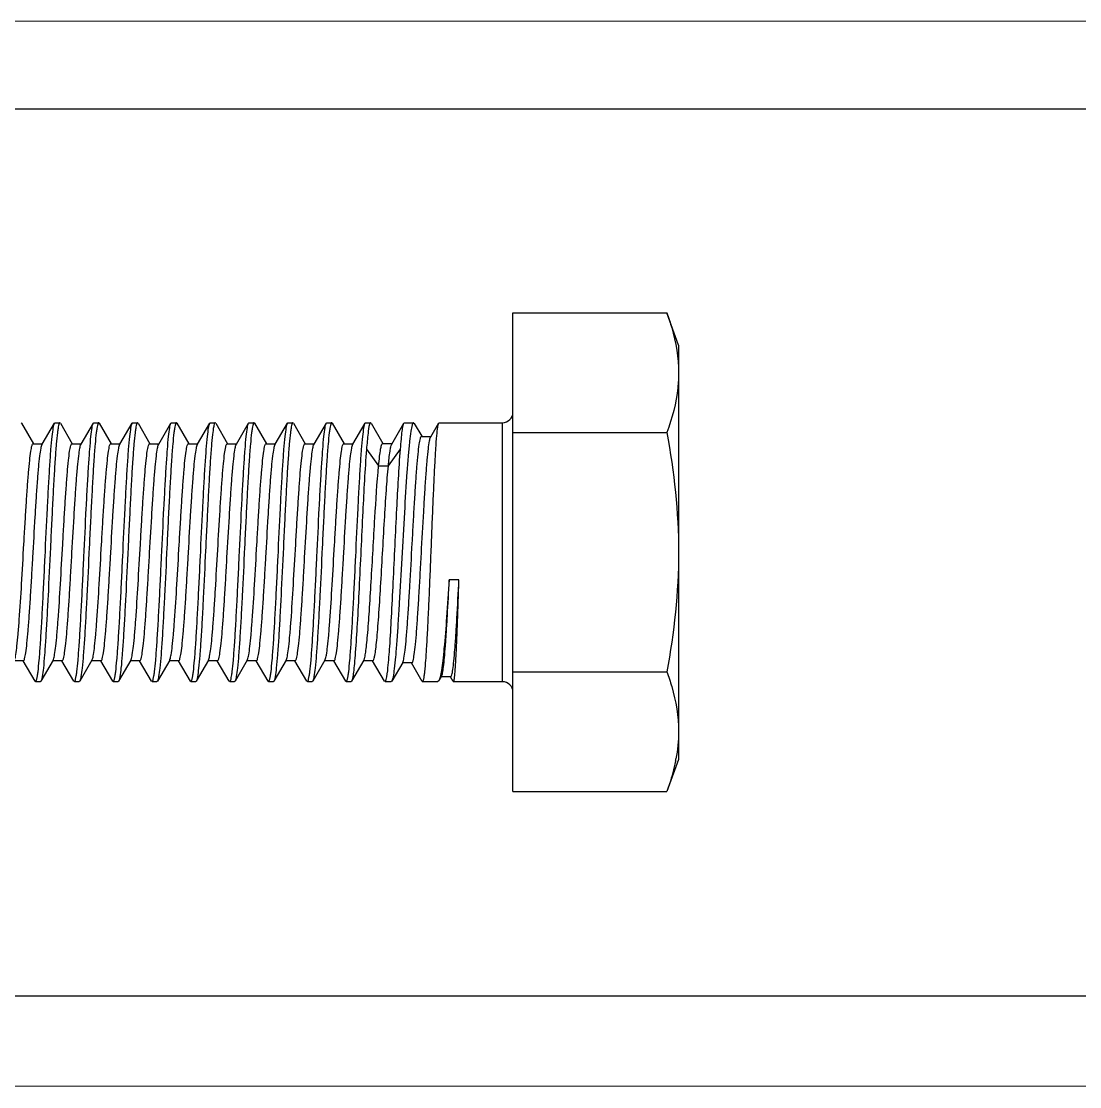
# Model space of a CAD drawing. Extents: x -427546 to -314919, y 698702 to 968782.
# Drawn here: x -410190.3 to -409981.3, y 889856 to 890066.3 of the extents above; entities that cross this region are included whole.
import ezdxf

# ---------------------------------------------------------------- set-up
doc = ezdxf.new("R2010")
doc.units = 0
doc.header["$LTSCALE"] = 1000
doc.header["$MEASUREMENT"] = 0
doc.layers.get('0').update_dxf_attribs({"linetype": 'CONTINUOUS'})

msp = doc.modelspace()

# ---------------------------------------------------------------- linework, layer by layer
for p, q in [((-409478.06, 890066.29), (-410382, 890066.28)), ((-409478.06, 890048.97), (-410193.13, 890048.97)), ((-410093.23, 890008.72), (-410062.82, 890008.72)), ((-410093.23, 889914.3), (-410093.23, 890008.72)), ((-410060.52, 890002.4), (-410062.82, 890008.72)), ((-410060.52, 890002.4), (-410060.52, 889920.62)), ((-410190.23, 889986.98), (-410190.34, 889987.07)), ((-410190.23, 889986.98), (-410187.89, 889982.93)), ((-410186.15, 889982.82), (-410183.73, 889986.98)), ((-410183.73, 889986.98), (-410183.63, 889987.07)), ((-410183.63, 889987.07), (-410182.67, 889987.07)), ((-410183.63, 889987.07), (-410182.67, 889987.07)), ((-410182.67, 889987.07), (-410182.68, 889987.06)), ((-410182.57, 889986.98), (-410182.67, 889987.07)), ((-410182.57, 889986.98), (-410180.22, 889982.93)), ((-410178.48, 889982.82), (-410176.06, 889986.98)), ((-410176.06, 889986.98), (-410175.96, 889987.07)), ((-410175.96, 889987.07), (-410175, 889987.07)), ((-410175.96, 889987.07), (-410175, 889987.07)), ((-410175, 889987.07), (-410175.02, 889987.06)), ((-410174.9, 889986.98), (-410175, 889987.07)), ((-410174.9, 889986.98), (-410172.55, 889982.93)), ((-410170.82, 889982.82), (-410168.4, 889986.98)), ((-410168.4, 889986.98), (-410168.3, 889987.07)), ((-410168.3, 889987.07), (-410167.34, 889987.07)), ((-410168.3, 889987.07), (-410167.34, 889987.07)), ((-410167.34, 889987.07), (-410167.35, 889987.06)), ((-410167.24, 889986.98), (-410167.34, 889987.07)), ((-410167.24, 889986.98), (-410164.89, 889982.93)), ((-410163.15, 889982.82), (-410160.73, 889986.98)), ((-410160.73, 889986.98), (-410160.63, 889987.07)), ((-410160.63, 889987.07), (-410159.67, 889987.07)), ((-410160.63, 889987.07), (-410159.67, 889987.07)), ((-410159.67, 889987.07), (-410159.68, 889987.06)), ((-410159.57, 889986.98), (-410159.67, 889987.07)), ((-410159.57, 889986.98), (-410157.22, 889982.93)), ((-410155.48, 889982.82), (-410153.06, 889986.98)), ((-410153.06, 889986.98), (-410152.96, 889987.07)), ((-410152.96, 889987.07), (-410152, 889987.07)), ((-410152.96, 889987.07), (-410152.07, 889987.07)), ((-410152.04, 889987.06), (-410152.07, 889987.03)), ((-410152, 889987.07), (-410152.04, 889987.06)), ((-410151.9, 889986.98), (-410152, 889987.07)), ((-410151.9, 889986.98), (-410149.55, 889982.93)), ((-410147.82, 889982.82), (-410145.4, 889986.98)), ((-410145.4, 889986.98), (-410145.36, 889987.03)), ((-410145.36, 889987.03), (-410145.33, 889987.06)), ((-410145.33, 889987.06), (-410145.3, 889987.07)), ((-410145.3, 889987.07), (-410144.34, 889987.07)), ((-410145.3, 889987.07), (-410144.34, 889987.07)), ((-410144.34, 889987.07), (-410144.35, 889987.06)), ((-410144.24, 889986.98), (-410144.34, 889987.07)), ((-410144.24, 889986.98), (-410141.89, 889982.93)), ((-410140.15, 889982.82), (-410137.73, 889986.98)), ((-410137.73, 889986.98), (-410137.63, 889987.07)), ((-410137.63, 889987.07), (-410136.67, 889987.07)), ((-410137.63, 889987.07), (-410136.67, 889987.07)), ((-410136.67, 889987.07), (-410136.68, 889987.06)), ((-410136.57, 889986.98), (-410136.67, 889987.07)), ((-410136.57, 889986.98), (-410134.22, 889982.93)), ((-410132.48, 889982.82), (-410130.06, 889986.98)), ((-410130.06, 889986.98), (-410129.96, 889987.07)), ((-410129.96, 889987.07), (-410129, 889987.07)), ((-410129.96, 889987.07), (-410129, 889987.07)), ((-410129, 889987.07), (-410129.02, 889987.06)), ((-410128.9, 889986.98), (-410129, 889987.07)), ((-410128.9, 889986.98), (-410126.55, 889982.93)), ((-410124.82, 889982.82), (-410122.4, 889986.98)), ((-410122.4, 889986.98), (-410122.3, 889987.07)), ((-410122.3, 889987.07), (-410121.33, 889987.07)), ((-410122.3, 889987.07), (-410121.33, 889987.07)), ((-410121.23, 889986.97), (-410121.33, 889987.07)), ((-410121.23, 889986.97), (-410118.89, 889982.94)), ((-410117.15, 889982.83), (-410114.74, 889986.98)), ((-410114.74, 889986.98), (-410114.64, 889987.07)), ((-410114.64, 889987.07), (-410112.84, 889987.07)), ((-410114.64, 889987.07), (-410112.84, 889987.07)), ((-410112.69, 889986.94), (-410112.84, 889987.07)), ((-410112.69, 889986.94), (-410111.22, 889984.39)), ((-410109.45, 889984.27), (-410107.86, 889987.01)), ((-410107.86, 889987.01), (-410107.8, 889987.07)), ((-410107.8, 889987.07), (-410095.27, 889987.07)), ((-410107.8, 889987.07), (-410095.27, 889987.07)), ((-410095.27, 889935.96), (-410095.27, 889987.07)), ((-410111.26, 889984.37), (-410109.4, 889984.37)), ((-410093.23, 889985.12), (-410062.82, 889985.12)), ((-410187.95, 889982.93), (-410186.09, 889982.93)), ((-410180.28, 889982.93), (-410178.42, 889982.93)), ((-410172.61, 889982.93), (-410170.76, 889982.93)), ((-410164.95, 889982.93), (-410163.09, 889982.93)), ((-410157.28, 889982.93), (-410155.42, 889982.93)), ((-410149.68, 889982.89), (-410149.61, 889982.93)), ((-410149.61, 889982.93), (-410147.76, 889982.93)), ((-410141.95, 889982.93), (-410140.09, 889982.93)), ((-410134.28, 889982.93), (-410132.42, 889982.93)), ((-410126.61, 889982.93), (-410124.76, 889982.93)), ((-410118.95, 889982.94), (-410117.09, 889982.94)), ((-410122.13, 889981.85), (-410119.74, 889978.56)), ((-410117.82, 889978.56), (-410115.42, 889981.85)), ((-410119.74, 889978.56), (-410117.82, 889978.56)), ((-410103.88, 889956.07), (-410105.79, 889956.07)), ((-410189.86, 889940.1), (-410191.72, 889940.1)), ((-410187.56, 889936.04), (-410189.92, 889940.1)), ((-410183.99, 889940.2), (-410186.4, 889936.04)), ((-410182.2, 889940.1), (-410184.05, 889940.1)), ((-410183.99, 889940.2), (-410183.93, 889940.33)), ((-410179.9, 889936.04), (-410182.26, 889940.1)), ((-410176.33, 889940.2), (-410178.74, 889936.04)), ((-410174.53, 889940.1), (-410176.39, 889940.1)), ((-410176.33, 889940.2), (-410176.27, 889940.33)), ((-410172.23, 889936.04), (-410174.59, 889940.1)), ((-410168.66, 889940.2), (-410171.07, 889936.04)), ((-410166.86, 889940.1), (-410168.72, 889940.1)), ((-410168.66, 889940.2), (-410168.6, 889940.32)), ((-410164.56, 889936.04), (-410166.92, 889940.1)), ((-410160.99, 889940.2), (-410163.4, 889936.04)), ((-410159.2, 889940.1), (-410161.05, 889940.1)), ((-410160.99, 889940.2), (-410160.94, 889940.32)), ((-410156.9, 889936.04), (-410159.26, 889940.1)), ((-410153.33, 889940.2), (-410155.74, 889936.04)), ((-410151.53, 889940.1), (-410153.39, 889940.1)), ((-410149.23, 889936.04), (-410151.59, 889940.1)), ((-410145.66, 889940.2), (-410148.07, 889936.04)), ((-410143.86, 889940.1), (-410145.72, 889940.1)), ((-410145.66, 889940.2), (-410145.61, 889940.31)), ((-410141.56, 889936.04), (-410143.92, 889940.1)), ((-410137.99, 889940.2), (-410140.4, 889936.04)), ((-410136.2, 889940.1), (-410138.05, 889940.1)), ((-410137.99, 889940.2), (-410137.94, 889940.3)), ((-410133.9, 889936.04), (-410136.26, 889940.1)), ((-410130.33, 889940.2), (-410132.74, 889936.04)), ((-410128.53, 889940.1), (-410130.39, 889940.1)), ((-410130.33, 889940.2), (-410130.28, 889940.3)), ((-410126.23, 889936.04), (-410128.59, 889940.1)), ((-410122.66, 889940.2), (-410125.07, 889936.04)), ((-410120.86, 889940.1), (-410122.72, 889940.1)), ((-410118.56, 889936.04), (-410120.92, 889940.1)), ((-410114.98, 889939.77), (-410117.14, 889936.06)), ((-410113.18, 889939.67), (-410115.04, 889939.67)), ((-410111.12, 889936.02), (-410113.24, 889939.67)), ((-410187.56, 889936.04), (-410187.46, 889935.96)), ((-410187.46, 889935.96), (-410186.5, 889935.96)), ((-410187.46, 889935.96), (-410186.5, 889935.96)), ((-410187.46, 889935.96), (-410187.45, 889935.96)), ((-410186.4, 889936.04), (-410186.5, 889935.96)), ((-410179.9, 889936.04), (-410179.8, 889935.96)), ((-410179.8, 889935.96), (-410178.84, 889935.96)), ((-410179.8, 889935.96), (-410178.84, 889935.96)), ((-410179.8, 889935.96), (-410179.78, 889935.96)), ((-410178.74, 889936.04), (-410178.84, 889935.96)), ((-410172.23, 889936.04), (-410172.13, 889935.96)), ((-410172.13, 889935.96), (-410171.17, 889935.96)), ((-410172.13, 889935.96), (-410171.17, 889935.96)), ((-410172.13, 889935.96), (-410172.12, 889935.96)), ((-410171.07, 889936.04), (-410171.17, 889935.96)), ((-410164.56, 889936.04), (-410164.46, 889935.96)), ((-410164.46, 889935.96), (-410163.5, 889935.96)), ((-410164.46, 889935.96), (-410163.5, 889935.96)), ((-410164.46, 889935.96), (-410164.45, 889935.96)), ((-410163.4, 889936.04), (-410163.5, 889935.96)), ((-410156.9, 889936.04), (-410156.8, 889935.96)), ((-410156.8, 889935.96), (-410155.84, 889935.96)), ((-410156.8, 889935.96), (-410155.84, 889935.96)), ((-410156.8, 889935.96), (-410156.78, 889935.96)), ((-410155.74, 889936.04), (-410155.84, 889935.96)), ((-410149.23, 889936.04), (-410149.13, 889935.96)), ((-410149.13, 889935.96), (-410148.17, 889935.96)), ((-410149.13, 889935.96), (-410148.17, 889935.96)), ((-410149.13, 889935.96), (-410149.12, 889935.96)), ((-410148.07, 889936.04), (-410148.17, 889935.96)), ((-410141.56, 889936.04), (-410141.46, 889935.96)), ((-410141.46, 889935.96), (-410140.5, 889935.96)), ((-410141.46, 889935.96), (-410140.5, 889935.96)), ((-410141.46, 889935.96), (-410141.45, 889935.96)), ((-410140.4, 889936.04), (-410140.5, 889935.96)), ((-410133.9, 889936.04), (-410133.8, 889935.96)), ((-410133.8, 889935.96), (-410132.84, 889935.96)), ((-410133.8, 889935.96), (-410132.84, 889935.96)), ((-410133.8, 889935.96), (-410133.78, 889935.96)), ((-410132.74, 889936.04), (-410132.84, 889935.96)), ((-410126.23, 889936.04), (-410126.13, 889935.96)), ((-410126.13, 889935.96), (-410125.17, 889935.96)), ((-410126.13, 889935.96), (-410125.17, 889935.96)), ((-410126.13, 889935.96), (-410126.12, 889935.96)), ((-410125.07, 889936.04), (-410125.17, 889935.96)), ((-410118.56, 889936.04), (-410118.46, 889935.96)), ((-410118.46, 889935.96), (-410117.26, 889935.96)), ((-410118.46, 889935.96), (-410117.26, 889935.96)), ((-410117.14, 889936.06), (-410117.26, 889935.96)), ((-410111.12, 889936.02), (-410111.04, 889935.96)), ((-410111.04, 889935.96), (-410108.02, 889935.96)), ((-410111.04, 889935.96), (-410108.02, 889935.96)), ((-410111.04, 889935.96), (-410111.03, 889935.96)), ((-410107.85, 889936.11), (-410108.02, 889935.96)), ((-410107.31, 889937.03), (-410107.85, 889936.11)), ((-410105.5, 889936.94), (-410107.36, 889936.94)), ((-410105, 889936), (-410105.54, 889936.92)), ((-410105, 889936), (-410104.96, 889935.96)), ((-410104.96, 889935.96), (-410095.27, 889935.96)), ((-410104.96, 889935.96), (-410095.27, 889935.96)), ((-410104.96, 889935.96), (-410104.95, 889935.96)), ((-410093.23, 889937.9), (-410062.82, 889937.9)), ((-410060.52, 889920.62), (-410062.82, 889914.3)), ((-410093.23, 889914.3), (-410062.82, 889914.3)), ((-409499.17, 889873.91), (-410193.15, 889873.91)), ((-409478.06, 889856.2), (-410376.68, 889856.02))]:
    msp.add_line(p, q)
for centre, radius, start, end in [((-410095.27, 889989.11), 2.04, 270, 0), ((-410095.27, 889933.91), 2.04, 0, 90), ((-410093.51, 889926.74), 33.04, 348.6931, 349.4725)]:
    msp.add_arc(centre, radius, start, end)
for points, knots in [([(-410062.82, 890008.72), (-410062.47, 890007.76), (-410061.2, 890003.95), (-410060.52, 889999.91), (-410060.52, 889996.92)], [0, 0, 0, 0, 0.255696, 1, 1, 1, 1]), ([(-410060.52, 889996.92), (-410060.52, 889995.93), (-410060.73, 889991.91), (-410061.78, 889987.96), (-410062.82, 889985.12)], [0, 0, 0, 0, 0.246324, 1, 1, 1, 1]), ([(-410187.45, 889935.96), (-410187.39, 889935.97), (-410187.29, 889936.18), (-410187.19, 889936.54), (-410187.08, 889937.15), (-410186.92, 889938.38), (-410186.72, 889940.43), (-410186.5, 889943.44), (-410186.27, 889947.11), (-410186.04, 889951.3), (-410185.82, 889955.85), (-410185.51, 889962.19), (-410185.22, 889968.45), (-410184.9, 889974.41), (-410184.68, 889978.28), (-410184.45, 889981.55), (-410184.25, 889984.11), (-410184, 889985.82), (-410183.88, 889986.72), (-410183.73, 889986.98)], [0, 0, 0, 0, 0.003606, 0.011247, 0.023193, 0.039402, 0.084085, 0.143776, 0.216348, 0.299195, 0.389329, 0.483501, 0.670341, 0.756263, 0.832981, 0.897738, 0.948217, 0.982646, 1, 1, 1, 1]), ([(-410182.68, 889987.06), (-410182.74, 889987.05), (-410182.84, 889986.84), (-410182.94, 889986.48), (-410183.05, 889985.87), (-410183.22, 889984.64), (-410183.41, 889982.59), (-410183.63, 889979.58), (-410183.86, 889975.91), (-410184.09, 889971.72), (-410184.31, 889967.17), (-410184.62, 889960.84), (-410184.91, 889954.58), (-410185.23, 889948.62), (-410185.45, 889944.74), (-410185.68, 889941.47), (-410185.88, 889938.91), (-410186.13, 889937.2), (-410186.25, 889936.3), (-410186.4, 889936.04)], [0, 0, 0, 0, 0.003611, 0.011257, 0.023206, 0.039418, 0.084102, 0.143789, 0.216352, 0.299187, 0.389308, 0.483467, 0.670284, 0.756201, 0.832919, 0.897682, 0.948173, 0.982621, 1, 1, 1, 1]), ([(-410179.78, 889935.96), (-410179.72, 889935.97), (-410179.63, 889936.18), (-410179.53, 889936.54), (-410179.42, 889937.15), (-410179.25, 889938.38), (-410179.05, 889940.43), (-410178.83, 889943.44), (-410178.6, 889947.11), (-410178.38, 889951.3), (-410178.15, 889955.85), (-410177.85, 889962.19), (-410177.55, 889968.45), (-410177.24, 889974.41), (-410177.01, 889978.28), (-410176.78, 889981.55), (-410176.58, 889984.11), (-410176.34, 889985.82), (-410176.21, 889986.72), (-410176.06, 889986.98)], [0, 0, 0, 0, 0.003605, 0.011245, 0.02319, 0.039399, 0.084083, 0.143774, 0.216346, 0.299192, 0.389329, 0.483503, 0.670341, 0.756263, 0.832983, 0.89774, 0.948218, 0.982646, 1, 1, 1, 1]), ([(-410175.02, 889987.06), (-410175.08, 889987.05), (-410175.17, 889986.84), (-410175.27, 889986.48), (-410175.38, 889985.87), (-410175.55, 889984.64), (-410175.75, 889982.59), (-410175.97, 889979.58), (-410176.19, 889975.91), (-410176.42, 889971.72), (-410176.65, 889967.17), (-410176.95, 889960.84), (-410177.25, 889954.58), (-410177.56, 889948.62), (-410177.78, 889944.74), (-410178.02, 889941.47), (-410178.22, 889938.91), (-410178.46, 889937.2), (-410178.59, 889936.3), (-410178.74, 889936.04)], [0, 0, 0, 0, 0.00361, 0.011255, 0.023204, 0.039415, 0.084097, 0.14378, 0.216342, 0.299177, 0.389299, 0.483455, 0.670274, 0.756194, 0.832913, 0.897676, 0.948169, 0.98262, 1, 1, 1, 1]), ([(-410172.12, 889935.96), (-410172.06, 889935.97), (-410171.96, 889936.18), (-410171.86, 889936.54), (-410171.75, 889937.15), (-410171.58, 889938.38), (-410171.39, 889940.43), (-410171.16, 889943.44), (-410170.94, 889947.11), (-410170.71, 889951.3), (-410170.48, 889955.86), (-410170.18, 889962.19), (-410169.88, 889968.45), (-410169.57, 889974.41), (-410169.35, 889978.28), (-410169.12, 889981.55), (-410168.91, 889984.11), (-410168.67, 889985.82), (-410168.55, 889986.72), (-410168.4, 889986.98)], [0, 0, 0, 0, 0.003606, 0.011248, 0.023195, 0.039406, 0.084093, 0.143786, 0.216358, 0.299206, 0.389346, 0.483519, 0.670351, 0.756273, 0.832991, 0.897744, 0.948219, 0.982646, 1, 1, 1, 1]), ([(-410167.35, 889987.06), (-410167.41, 889987.05), (-410167.51, 889986.84), (-410167.6, 889986.48), (-410167.72, 889985.87), (-410167.88, 889984.64), (-410168.08, 889982.59), (-410168.3, 889979.58), (-410168.53, 889975.91), (-410168.75, 889971.72), (-410168.98, 889967.17), (-410169.29, 889960.84), (-410169.58, 889954.58), (-410169.89, 889948.62), (-410170.12, 889944.74), (-410170.35, 889941.47), (-410170.55, 889938.91), (-410170.79, 889937.2), (-410170.92, 889936.3), (-410171.07, 889936.04)], [0, 0, 0, 0, 0.003613, 0.011261, 0.023214, 0.039428, 0.084117, 0.143805, 0.21637, 0.299211, 0.389338, 0.483496, 0.670304, 0.756216, 0.832931, 0.89769, 0.948176, 0.982622, 1, 1, 1, 1]), ([(-410164.45, 889935.96), (-410164.39, 889935.97), (-410164.29, 889936.18), (-410164.2, 889936.54), (-410164.08, 889937.15), (-410163.92, 889938.38), (-410163.72, 889940.43), (-410163.5, 889943.44), (-410163.27, 889947.11), (-410163.04, 889951.3), (-410162.82, 889955.85), (-410162.51, 889962.19), (-410162.22, 889968.45), (-410161.9, 889974.41), (-410161.68, 889978.28), (-410161.45, 889981.55), (-410161.25, 889984.11), (-410161, 889985.82), (-410160.88, 889986.72), (-410160.73, 889986.98)], [0, 0, 0, 0, 0.003605, 0.011245, 0.02319, 0.039398, 0.084078, 0.143767, 0.216337, 0.299182, 0.389315, 0.483487, 0.670329, 0.756258, 0.83298, 0.897737, 0.948214, 0.982645, 1, 1, 1, 1]), ([(-410159.68, 889987.06), (-410159.74, 889987.05), (-410159.84, 889986.84), (-410159.94, 889986.48), (-410160.05, 889985.87), (-410160.22, 889984.64), (-410160.41, 889982.59), (-410160.64, 889979.58), (-410160.86, 889975.91), (-410161.09, 889971.72), (-410161.32, 889967.17), (-410161.62, 889960.84), (-410161.91, 889954.58), (-410162.23, 889948.62), (-410162.45, 889944.74), (-410162.68, 889941.47), (-410162.88, 889938.91), (-410163.13, 889937.2), (-410163.25, 889936.3), (-410163.4, 889936.04)], [0, 0, 0, 0, 0.00361, 0.011255, 0.023204, 0.039414, 0.084096, 0.14378, 0.216342, 0.299175, 0.389295, 0.483453, 0.670272, 0.756195, 0.832918, 0.89768, 0.94817, 0.98262, 1, 1, 1, 1]), ([(-410156.78, 889935.96), (-410156.72, 889935.97), (-410156.63, 889936.18), (-410156.53, 889936.54), (-410156.42, 889937.15), (-410156.25, 889938.38), (-410156.05, 889940.43), (-410155.83, 889943.44), (-410155.61, 889947.11), (-410155.38, 889951.3), (-410155.15, 889955.86), (-410154.85, 889962.19), (-410154.55, 889968.45), (-410154.24, 889974.41), (-410154.01, 889978.28), (-410153.78, 889981.55), (-410153.58, 889984.11), (-410153.34, 889985.82), (-410153.21, 889986.72), (-410153.06, 889986.98)], [0, 0, 0, 0, 0.003608, 0.011251, 0.0232, 0.039412, 0.0841, 0.143792, 0.216367, 0.299219, 0.389359, 0.483531, 0.670361, 0.756279, 0.832994, 0.897747, 0.94822, 0.982647, 1, 1, 1, 1]), ([(-410152.07, 889987.03), (-410152.13, 889986.96), (-410152.21, 889986.71), (-410152.39, 889985.96), (-410152.57, 889984.47), (-410152.79, 889982.1), (-410153.01, 889979.01), (-410153.23, 889975.3), (-410153.45, 889971.1), (-410153.68, 889966.57), (-410153.98, 889960.32), (-410154.27, 889954.17), (-410154.58, 889948.32), (-410154.8, 889944.53), (-410155.03, 889941.34), (-410155.23, 889938.85), (-410155.47, 889937.18), (-410155.59, 889936.29), (-410155.74, 889936.04)], [0, 0, 0, 0, 0.005244, 0.014609, 0.045815, 0.092875, 0.154195, 0.22765, 0.310678, 0.400368, 0.493572, 0.677434, 0.761652, 0.836715, 0.899999, 0.949307, 0.982964, 1, 1, 1, 1]), ([(-410149.12, 889935.96), (-410149.06, 889935.97), (-410148.96, 889936.18), (-410148.86, 889936.53), (-410148.75, 889937.15), (-410148.58, 889938.37), (-410148.39, 889940.43), (-410148.16, 889943.44), (-410147.94, 889947.11), (-410147.71, 889951.29), (-410147.48, 889955.85), (-410147.18, 889962.18), (-410146.88, 889968.44), (-410146.57, 889974.4), (-410146.35, 889978.28), (-410146.12, 889981.55), (-410145.91, 889984.11), (-410145.67, 889985.82), (-410145.55, 889986.72), (-410145.4, 889986.98)], [0, 0, 0, 0, 0.003598, 0.011231, 0.023168, 0.039371, 0.084041, 0.143721, 0.216288, 0.299135, 0.389272, 0.483446, 0.670301, 0.756235, 0.832961, 0.897725, 0.94821, 0.982644, 1, 1, 1, 1]), ([(-410144.35, 889987.06), (-410144.41, 889987.05), (-410144.51, 889986.84), (-410144.61, 889986.48), (-410144.72, 889985.87), (-410144.88, 889984.64), (-410145.08, 889982.59), (-410145.3, 889979.58), (-410145.53, 889975.91), (-410145.75, 889971.72), (-410145.98, 889967.17), (-410146.29, 889960.84), (-410146.58, 889954.58), (-410146.89, 889948.62), (-410147.12, 889944.74), (-410147.35, 889941.47), (-410147.55, 889938.91), (-410147.8, 889937.2), (-410147.92, 889936.3), (-410148.07, 889936.04)], [0, 0, 0, 0, 0.00361, 0.011255, 0.023204, 0.039415, 0.0841, 0.143787, 0.21635, 0.299184, 0.389308, 0.483468, 0.670284, 0.7562, 0.83292, 0.897683, 0.948173, 0.982621, 1, 1, 1, 1]), ([(-410141.45, 889935.96), (-410141.39, 889935.97), (-410141.29, 889936.18), (-410141.2, 889936.54), (-410141.08, 889937.15), (-410140.92, 889938.38), (-410140.72, 889940.43), (-410140.5, 889943.44), (-410140.27, 889947.11), (-410140.05, 889951.3), (-410139.82, 889955.85), (-410139.51, 889962.19), (-410139.22, 889968.45), (-410138.91, 889974.41), (-410138.68, 889978.28), (-410138.45, 889981.55), (-410138.25, 889984.11), (-410138, 889985.82), (-410137.88, 889986.72), (-410137.73, 889986.98)], [0, 0, 0, 0, 0.003606, 0.011247, 0.023192, 0.039401, 0.084085, 0.143776, 0.216348, 0.299195, 0.38933, 0.483503, 0.670342, 0.756264, 0.832982, 0.897739, 0.948217, 0.982647, 1, 1, 1, 1]), ([(-410136.68, 889987.06), (-410136.74, 889987.05), (-410136.84, 889986.84), (-410136.94, 889986.48), (-410137.05, 889985.87), (-410137.22, 889984.64), (-410137.41, 889982.59), (-410137.64, 889979.58), (-410137.86, 889975.91), (-410138.09, 889971.72), (-410138.32, 889967.17), (-410138.62, 889960.84), (-410138.92, 889954.58), (-410139.23, 889948.62), (-410139.45, 889944.74), (-410139.68, 889941.47), (-410139.89, 889938.91), (-410140.13, 889937.2), (-410140.25, 889936.3), (-410140.4, 889936.04)], [0, 0, 0, 0, 0.003611, 0.011257, 0.023206, 0.039418, 0.084102, 0.143788, 0.216352, 0.299187, 0.389308, 0.483466, 0.670283, 0.7562, 0.832918, 0.897681, 0.948172, 0.982621, 1, 1, 1, 1]), ([(-410133.78, 889935.96), (-410133.72, 889935.97), (-410133.63, 889936.18), (-410133.53, 889936.54), (-410133.42, 889937.15), (-410133.25, 889938.38), (-410133.05, 889940.43), (-410132.83, 889943.44), (-410132.61, 889947.11), (-410132.38, 889951.3), (-410132.15, 889955.85), (-410131.85, 889962.19), (-410131.55, 889968.45), (-410131.24, 889974.41), (-410131.01, 889978.28), (-410130.78, 889981.55), (-410130.58, 889984.11), (-410130.34, 889985.82), (-410130.21, 889986.72), (-410130.06, 889986.98)], [0, 0, 0, 0, 0.003604, 0.011244, 0.023189, 0.039398, 0.084081, 0.143773, 0.216344, 0.29919, 0.389328, 0.483502, 0.67034, 0.756263, 0.832984, 0.89774, 0.948217, 0.982646, 1, 1, 1, 1]), ([(-410129.02, 889987.06), (-410129.08, 889987.05), (-410129.17, 889986.84), (-410129.27, 889986.48), (-410129.38, 889985.87), (-410129.55, 889984.64), (-410129.75, 889982.59), (-410129.97, 889979.58), (-410130.19, 889975.91), (-410130.42, 889971.72), (-410130.65, 889967.17), (-410130.95, 889960.84), (-410131.25, 889954.58), (-410131.56, 889948.62), (-410131.79, 889944.74), (-410132.02, 889941.47), (-410132.22, 889938.91), (-410132.46, 889937.2), (-410132.59, 889936.3), (-410132.74, 889936.04)], [0, 0, 0, 0, 0.00361, 0.011255, 0.023205, 0.039416, 0.084097, 0.143781, 0.216343, 0.299178, 0.3893, 0.483456, 0.670274, 0.756195, 0.832914, 0.897676, 0.948169, 0.98262, 1, 1, 1, 1]), ([(-410126.12, 889935.96), (-410126.06, 889935.97), (-410125.96, 889936.18), (-410125.86, 889936.54), (-410125.75, 889937.15), (-410125.58, 889938.38), (-410125.39, 889940.43), (-410125.17, 889943.44), (-410124.94, 889947.11), (-410124.71, 889951.3), (-410124.48, 889955.86), (-410124.18, 889962.19), (-410123.89, 889968.45), (-410123.57, 889974.41), (-410123.35, 889978.28), (-410123.12, 889981.55), (-410122.92, 889984.11), (-410122.67, 889985.82), (-410122.55, 889986.72), (-410122.4, 889986.98)], [0, 0, 0, 0, 0.003606, 0.011247, 0.023194, 0.039404, 0.084092, 0.143784, 0.216355, 0.299204, 0.389343, 0.483517, 0.670349, 0.756272, 0.83299, 0.897744, 0.948219, 0.982646, 1, 1, 1, 1]), ([(-410121.53, 889986.73), (-410121.7, 889986.16), (-410121.89, 889984.52), (-410122.05, 889982.9), (-410122.13, 889981.85)], [0, 0, 0, 0, 0.35995, 1, 1, 1, 1]), ([(-410121.33, 889987.07), (-410121.35, 889987.07), (-410121.47, 889986.99), (-410121.5, 889986.84), (-410121.53, 889986.73)], [0, 0, 0, 0, 0.135051, 1, 1, 1, 1]), ([(-410113.11, 889986.63), (-410113.23, 889986.23), (-410113.42, 889985.15), (-410113.67, 889983.17), (-410113.91, 889980.5), (-410114.27, 889975.82), (-410114.68, 889969.03), (-410115.16, 889960.38), (-410115.56, 889953.07), (-410115.9, 889947.58), (-410116.14, 889944.04), (-410116.38, 889941.07), (-410116.6, 889938.73), (-410116.85, 889937.15), (-410116.99, 889936.31), (-410117.14, 889936.06)], [0, 0, 0, 0, 0.024854, 0.064557, 0.117968, 0.183425, 0.34188, 0.519926, 0.695025, 0.774452, 0.845022, 0.904492, 0.95099, 0.983092, 1, 1, 1, 1]), ([(-410115.42, 889981.85), (-410115.37, 889982.51), (-410115.27, 889983.69), (-410115.11, 889985.22), (-410114.94, 889986.26), (-410114.83, 889986.82), (-410114.74, 889986.98)], [0, 0, 0, 0, 0.384742, 0.682919, 0.888847, 1, 1, 1, 1]), ([(-410112.84, 889987.07), (-410112.86, 889987.07), (-410113.03, 889986.97), (-410113.06, 889986.78), (-410113.11, 889986.63)], [0, 0, 0, 0, 0.138496, 1, 1, 1, 1]), ([(-410111.03, 889935.96), (-410110.97, 889935.97), (-410110.89, 889936.19), (-410110.8, 889936.54), (-410110.7, 889937.16), (-410110.55, 889938.4), (-410110.38, 889940.48), (-410110.19, 889943.51), (-410109.99, 889947.22), (-410109.79, 889951.44), (-410109.6, 889956.03), (-410109.4, 889960.82), (-410109.21, 889965.64), (-410109.02, 889970.3), (-410108.83, 889974.65), (-410108.64, 889978.51), (-410108.45, 889981.75), (-410108.29, 889984.27), (-410108.08, 889985.91), (-410108, 889986.78), (-410107.86, 889987.01)], [0, 0, 0, 0, 0.003479, 0.011119, 0.023138, 0.039478, 0.084569, 0.144819, 0.218054, 0.30161, 0.392438, 0.487225, 0.582511, 0.674818, 0.760772, 0.837237, 0.901428, 0.951015, 0.984221, 1, 1, 1, 1]), ([(-410114.98, 889939.77), (-410114.84, 889940.02), (-410114.7, 889940.85), (-410114.46, 889942.43), (-410114.25, 889944.74), (-410114.02, 889947.67), (-410113.79, 889951.13), (-410113.48, 889956.39), (-410113.18, 889961.89), (-410112.87, 889967.42), (-410112.65, 889971.37), (-410112.42, 889974.97), (-410112.2, 889978.11), (-410111.97, 889980.67), (-410111.77, 889982.55), (-410111.57, 889983.71), (-410111.42, 889984.21), (-410111.31, 889984.37), (-410111.26, 889984.37)], [0, 0, 0, 0, 0.018969, 0.055155, 0.107429, 0.173883, 0.252061, 0.339075, 0.526651, 0.6204, 0.709614, 0.791122, 0.862062, 0.919981, 0.962927, 0.989567, 0.996641, 1, 1, 1, 1]), ([(-410113.18, 889939.67), (-410113.13, 889939.67), (-410113.02, 889939.83), (-410112.86, 889940.36), (-410112.66, 889941.56), (-410112.44, 889943.51), (-410112.21, 889946.15), (-410111.99, 889949.36), (-410111.76, 889953.03), (-410111.53, 889957.02), (-410111.22, 889962.56), (-410110.93, 889968.03), (-410110.61, 889973.24), (-410110.39, 889976.62), (-410110.16, 889979.48), (-410109.96, 889981.72), (-410109.73, 889983.23), (-410109.59, 889984.04), (-410109.45, 889984.27)], [0, 0, 0, 0, 0.003512, 0.010895, 0.03862, 0.083116, 0.142813, 0.21551, 0.298517, 0.388779, 0.482991, 0.669589, 0.75528, 0.831778, 0.896415, 0.946979, 0.981812, 1, 1, 1, 1]), ([(-410191.59, 889940.34), (-410191.48, 889940.65), (-410191.32, 889941.54), (-410191.1, 889943.19), (-410190.89, 889945.49), (-410190.57, 889949.56), (-410190.2, 889955.51), (-410189.85, 889961.81), (-410189.55, 889967.01), (-410189.32, 889970.71), (-410189.1, 889974.09), (-410188.88, 889977.03), (-410188.66, 889979.44), (-410188.45, 889981.21), (-410188.25, 889982.3), (-410188.1, 889982.78), (-410187.99, 889982.93), (-410187.95, 889982.93)], [0, 0, 0, 0, 0.023243, 0.062653, 0.117029, 0.184534, 0.349259, 0.534218, 0.626347, 0.713963, 0.794028, 0.863772, 0.920792, 0.963153, 0.989511, 0.996558, 1, 1, 1, 1]), ([(-410189.86, 889940.1), (-410189.81, 889940.1), (-410189.7, 889940.25), (-410189.55, 889940.74), (-410189.34, 889941.87), (-410189.14, 889943.7), (-410188.91, 889946.19), (-410188.69, 889949.22), (-410188.46, 889952.7), (-410188.23, 889956.5), (-410187.93, 889961.79), (-410187.63, 889967.04), (-410187.32, 889972.05), (-410187.1, 889975.33), (-410186.87, 889978.11), (-410186.66, 889980.3), (-410186.43, 889981.79), (-410186.28, 889982.59), (-410186.15, 889982.82)], [0, 0, 0, 0, 0.003516, 0.010771, 0.037949, 0.081609, 0.140308, 0.211978, 0.294061, 0.383613, 0.477416, 0.664254, 0.750571, 0.827952, 0.893624, 0.945254, 0.981055, 1, 1, 1, 1]), ([(-410183.93, 889940.33), (-410183.81, 889940.64), (-410183.66, 889941.53), (-410183.44, 889943.18), (-410183.22, 889945.47), (-410182.9, 889949.54), (-410182.54, 889955.49), (-410182.18, 889961.79), (-410181.88, 889966.99), (-410181.66, 889970.7), (-410181.43, 889974.08), (-410181.21, 889977.03), (-410180.99, 889979.44), (-410180.79, 889981.21), (-410180.59, 889982.3), (-410180.44, 889982.78), (-410180.33, 889982.93), (-410180.28, 889982.93)], [0, 0, 0, 0, 0.023104, 0.0624, 0.116688, 0.184136, 0.348829, 0.533848, 0.62603, 0.713708, 0.793837, 0.863642, 0.920716, 0.963118, 0.989503, 0.996556, 1, 1, 1, 1]), ([(-410182.2, 889940.1), (-410182.15, 889940.1), (-410182.03, 889940.25), (-410181.88, 889940.74), (-410181.68, 889941.87), (-410181.47, 889943.7), (-410181.24, 889946.19), (-410181.02, 889949.22), (-410180.79, 889952.7), (-410180.57, 889956.5), (-410180.26, 889961.79), (-410179.97, 889967.04), (-410179.65, 889972.05), (-410179.43, 889975.33), (-410179.2, 889978.11), (-410178.99, 889980.3), (-410178.76, 889981.79), (-410178.62, 889982.59), (-410178.48, 889982.82)], [0, 0, 0, 0, 0.003516, 0.010771, 0.037949, 0.081609, 0.140308, 0.211978, 0.294061, 0.383613, 0.477416, 0.664254, 0.750571, 0.827952, 0.893624, 0.945254, 0.981055, 1, 1, 1, 1]), ([(-410176.27, 889940.33), (-410176.15, 889940.64), (-410175.99, 889941.52), (-410175.77, 889943.16), (-410175.56, 889945.45), (-410175.24, 889949.52), (-410174.87, 889955.47), (-410174.52, 889961.77), (-410174.22, 889966.97), (-410173.99, 889970.68), (-410173.77, 889974.07), (-410173.55, 889977.02), (-410173.33, 889979.44), (-410173.12, 889981.21), (-410172.92, 889982.3), (-410172.77, 889982.78), (-410172.66, 889982.93), (-410172.61, 889982.93)], [0, 0, 0, 0, 0.022966, 0.062146, 0.116347, 0.183737, 0.348398, 0.533478, 0.625714, 0.713453, 0.793647, 0.863513, 0.92064, 0.963083, 0.989493, 0.996554, 1, 1, 1, 1]), ([(-410174.53, 889940.1), (-410174.48, 889940.1), (-410174.37, 889940.25), (-410174.22, 889940.74), (-410174.01, 889941.87), (-410173.8, 889943.7), (-410173.58, 889946.19), (-410173.35, 889949.22), (-410173.13, 889952.7), (-410172.9, 889956.5), (-410172.6, 889961.79), (-410172.3, 889967.04), (-410171.99, 889972.05), (-410171.76, 889975.33), (-410171.54, 889978.11), (-410171.33, 889980.3), (-410171.09, 889981.79), (-410170.95, 889982.59), (-410170.82, 889982.82)], [0, 0, 0, 0, 0.003516, 0.010771, 0.037949, 0.081609, 0.140308, 0.211978, 0.294061, 0.383613, 0.477416, 0.664254, 0.750571, 0.827952, 0.893624, 0.945254, 0.981055, 1, 1, 1, 1]), ([(-410168.6, 889940.32), (-410168.48, 889940.63), (-410168.33, 889941.51), (-410168.11, 889943.14), (-410167.89, 889945.43), (-410167.57, 889949.5), (-410167.21, 889955.45), (-410166.85, 889961.75), (-410166.55, 889966.96), (-410166.33, 889970.67), (-410166.1, 889974.06), (-410165.88, 889977.01), (-410165.66, 889979.43), (-410165.46, 889981.21), (-410165.25, 889982.3), (-410165.11, 889982.78), (-410165, 889982.93), (-410164.95, 889982.93)], [0, 0, 0, 0, 0.022827, 0.061892, 0.116006, 0.183337, 0.347966, 0.533107, 0.625396, 0.713197, 0.793455, 0.863383, 0.920563, 0.963048, 0.989484, 0.996552, 1, 1, 1, 1]), ([(-410166.86, 889940.1), (-410166.81, 889940.1), (-410166.7, 889940.25), (-410166.55, 889940.74), (-410166.34, 889941.87), (-410166.14, 889943.7), (-410165.91, 889946.19), (-410165.69, 889949.22), (-410165.46, 889952.7), (-410165.23, 889956.5), (-410164.93, 889961.79), (-410164.63, 889967.04), (-410164.32, 889972.05), (-410164.1, 889975.33), (-410163.87, 889978.11), (-410163.66, 889980.3), (-410163.43, 889981.79), (-410163.29, 889982.59), (-410163.15, 889982.82)], [0, 0, 0, 0, 0.003516, 0.010771, 0.037949, 0.081609, 0.140308, 0.211978, 0.294061, 0.383613, 0.477416, 0.664254, 0.750571, 0.827952, 0.893624, 0.945254, 0.981055, 1, 1, 1, 1]), ([(-410160.94, 889940.32), (-410160.82, 889940.62), (-410160.66, 889941.5), (-410160.44, 889943.13), (-410160.23, 889945.41), (-410159.91, 889949.48), (-410159.54, 889955.43), (-410159.18, 889961.73), (-410158.88, 889966.94), (-410158.66, 889970.66), (-410158.44, 889974.05), (-410158.22, 889977.01), (-410158, 889979.43), (-410157.79, 889981.2), (-410157.59, 889982.3), (-410157.44, 889982.78), (-410157.33, 889982.93), (-410157.28, 889982.93)], [0, 0, 0, 0, 0.022688, 0.061638, 0.115664, 0.182937, 0.347534, 0.532736, 0.625078, 0.712941, 0.793264, 0.863253, 0.920487, 0.963013, 0.989475, 0.996549, 1, 1, 1, 1]), ([(-410159.2, 889940.1), (-410159.15, 889940.1), (-410159.03, 889940.25), (-410158.88, 889940.74), (-410158.68, 889941.87), (-410158.47, 889943.7), (-410158.24, 889946.19), (-410158.02, 889949.22), (-410157.79, 889952.7), (-410157.57, 889956.5), (-410157.26, 889961.79), (-410156.97, 889967.04), (-410156.66, 889972.05), (-410156.43, 889975.33), (-410156.2, 889978.11), (-410155.99, 889980.3), (-410155.76, 889981.79), (-410155.62, 889982.59), (-410155.48, 889982.82)], [0, 0, 0, 0, 0.003516, 0.010771, 0.037949, 0.081609, 0.140308, 0.211978, 0.294061, 0.383613, 0.477416, 0.664254, 0.750571, 0.827952, 0.893624, 0.945254, 0.981055, 1, 1, 1, 1]), ([(-410153.33, 889940.2), (-410153.19, 889940.43), (-410153.05, 889941.2), (-410152.83, 889942.65), (-410152.62, 889944.77), (-410152.4, 889947.47), (-410152.17, 889950.66), (-410151.87, 889955.55), (-410151.5, 889961.96), (-410151.14, 889968.35), (-410150.83, 889973.15), (-410150.61, 889976.24), (-410150.39, 889978.8), (-410150.19, 889980.79), (-410149.95, 889982.05), (-410149.83, 889982.75), (-410149.68, 889982.89)], [0, 0, 0, 0, 0.018521, 0.053335, 0.103489, 0.167313, 0.24262, 0.326812, 0.509979, 0.691635, 0.773988, 0.846813, 0.907599, 0.95427, 0.985299, 1, 1, 1, 1]), ([(-410151.53, 889940.1), (-410151.48, 889940.1), (-410151.37, 889940.25), (-410151.22, 889940.74), (-410151.01, 889941.87), (-410150.8, 889943.7), (-410150.58, 889946.19), (-410150.35, 889949.22), (-410150.13, 889952.7), (-410149.9, 889956.5), (-410149.6, 889961.79), (-410149.3, 889967.04), (-410148.99, 889972.05), (-410148.76, 889975.33), (-410148.54, 889978.11), (-410148.33, 889980.3), (-410148.09, 889981.79), (-410147.95, 889982.59), (-410147.82, 889982.82)], [0, 0, 0, 0, 0.003515, 0.010771, 0.037948, 0.081607, 0.140304, 0.211972, 0.294053, 0.383603, 0.477405, 0.664241, 0.750559, 0.82794, 0.893613, 0.945246, 0.981049, 1, 1, 1, 1]), ([(-410145.61, 889940.31), (-410145.49, 889940.6), (-410145.33, 889941.47), (-410145.11, 889943.1), (-410144.9, 889945.37), (-410144.58, 889949.44), (-410144.21, 889955.39), (-410143.85, 889961.69), (-410143.55, 889966.91), (-410143.33, 889970.63), (-410143.11, 889974.03), (-410142.88, 889976.99), (-410142.66, 889979.42), (-410142.46, 889981.2), (-410142.26, 889982.3), (-410142.11, 889982.78), (-410142, 889982.93), (-410141.95, 889982.93)], [0, 0, 0, 0, 0.022411, 0.061128, 0.114979, 0.182135, 0.346668, 0.531991, 0.624441, 0.712428, 0.79288, 0.862992, 0.920333, 0.962942, 0.989457, 0.996545, 1, 1, 1, 1]), ([(-410143.86, 889940.1), (-410143.81, 889940.1), (-410143.7, 889940.25), (-410143.55, 889940.74), (-410143.35, 889941.87), (-410143.14, 889943.7), (-410142.91, 889946.19), (-410142.69, 889949.22), (-410142.46, 889952.7), (-410142.23, 889956.5), (-410141.93, 889961.79), (-410141.63, 889967.04), (-410141.32, 889972.05), (-410141.1, 889975.33), (-410140.87, 889978.11), (-410140.66, 889980.3), (-410140.43, 889981.79), (-410140.29, 889982.59), (-410140.15, 889982.82)], [0, 0, 0, 0, 0.003515, 0.010772, 0.037949, 0.081609, 0.140308, 0.211978, 0.294061, 0.383612, 0.477416, 0.664253, 0.750571, 0.827952, 0.893624, 0.945254, 0.981055, 1, 1, 1, 1]), ([(-410137.94, 889940.3), (-410137.82, 889940.6), (-410137.67, 889941.46), (-410137.45, 889943.08), (-410137.23, 889945.35), (-410136.91, 889949.42), (-410136.55, 889955.36), (-410136.19, 889961.68), (-410135.89, 889966.9), (-410135.66, 889970.62), (-410135.44, 889974.02), (-410135.22, 889976.99), (-410135, 889979.42), (-410134.79, 889981.2), (-410134.59, 889982.3), (-410134.44, 889982.78), (-410134.33, 889982.93), (-410134.28, 889982.93)], [0, 0, 0, 0, 0.022272, 0.060873, 0.114636, 0.181733, 0.346234, 0.531618, 0.624122, 0.712171, 0.792687, 0.862862, 0.920257, 0.962907, 0.989448, 0.996542, 1, 1, 1, 1]), ([(-410136.2, 889940.1), (-410136.15, 889940.1), (-410136.03, 889940.25), (-410135.88, 889940.74), (-410135.68, 889941.87), (-410135.47, 889943.7), (-410135.25, 889946.19), (-410135.02, 889949.22), (-410134.79, 889952.7), (-410134.57, 889956.5), (-410134.26, 889961.79), (-410133.97, 889967.04), (-410133.66, 889972.05), (-410133.43, 889975.33), (-410133.2, 889978.11), (-410132.99, 889980.3), (-410132.76, 889981.79), (-410132.62, 889982.59), (-410132.48, 889982.82)], [0, 0, 0, 0, 0.003515, 0.010772, 0.037949, 0.081609, 0.140308, 0.211978, 0.294061, 0.383612, 0.477415, 0.664253, 0.750571, 0.827952, 0.893624, 0.945254, 0.981055, 1, 1, 1, 1]), ([(-410130.28, 889940.3), (-410130.16, 889940.59), (-410130, 889941.45), (-410129.78, 889943.06), (-410129.57, 889945.33), (-410129.25, 889949.39), (-410128.88, 889955.34), (-410128.52, 889961.66), (-410128.22, 889966.88), (-410128, 889970.61), (-410127.77, 889974.02), (-410127.55, 889976.98), (-410127.33, 889979.41), (-410127.12, 889981.2), (-410126.92, 889982.3), (-410126.77, 889982.78), (-410126.66, 889982.93), (-410126.61, 889982.93)], [0, 0, 0, 0, 0.022133, 0.060618, 0.114292, 0.181331, 0.345799, 0.531244, 0.623802, 0.711913, 0.792495, 0.862731, 0.920179, 0.962872, 0.989439, 0.99654, 1, 1, 1, 1]), ([(-410128.53, 889940.1), (-410128.48, 889940.1), (-410128.37, 889940.25), (-410128.22, 889940.74), (-410128.01, 889941.87), (-410127.8, 889943.7), (-410127.58, 889946.19), (-410127.35, 889949.22), (-410127.13, 889952.7), (-410126.9, 889956.5), (-410126.6, 889961.79), (-410126.3, 889967.04), (-410125.99, 889972.05), (-410125.76, 889975.33), (-410125.54, 889978.11), (-410125.33, 889980.3), (-410125.1, 889981.79), (-410124.95, 889982.59), (-410124.82, 889982.82)], [0, 0, 0, 0, 0.003515, 0.010772, 0.037949, 0.081609, 0.140308, 0.211978, 0.294061, 0.383612, 0.477415, 0.664253, 0.750571, 0.827952, 0.893624, 0.945254, 0.981055, 1, 1, 1, 1]), ([(-410119.74, 889978.56), (-410119.68, 889979.18), (-410119.57, 889980.25), (-410119.38, 889981.69), (-410119.22, 889982.42), (-410119.06, 889982.94), (-410118.95, 889982.94)], [0, 0, 0, 0, 0.420495, 0.7305, 0.923007, 1, 1, 1, 1]), ([(-410117.82, 889978.56), (-410117.73, 889979.52), (-410117.61, 889980.8), (-410117.35, 889982.21), (-410117.24, 889982.68), (-410117.15, 889982.83)], [0, 0, 0, 0, 0.671595, 0.880111, 1, 1, 1, 1]), ([(-410122.13, 889981.85), (-410122.45, 889977.74), (-410122.79, 889971.11), (-410123.24, 889961.94), (-410123.58, 889954.57), (-410123.93, 889947.82), (-410124.24, 889942.87), (-410124.5, 889939.68), (-410124.67, 889937.98), (-410124.85, 889936.83), (-410124.96, 889936.22), (-410125.07, 889936.04)], [0, 0, 0, 0, 0.269192, 0.433946, 0.599559, 0.751167, 0.875181, 0.923254, 0.96054, 0.986252, 1, 1, 1, 1]), ([(-410118.25, 889936.36), (-410118.04, 889937.11), (-410117.83, 889939.32), (-410117.48, 889943.42), (-410117.17, 889949.04), (-410116.82, 889955.69), (-410116.49, 889962.82), (-410116.06, 889971.6), (-410115.73, 889977.93), (-410115.42, 889981.85)], [0, 0, 0, 0, 0.051689, 0.144713, 0.271544, 0.421712, 0.582779, 0.741399, 1, 1, 1, 1]), ([(-410122.66, 889940.2), (-410122.56, 889940.37), (-410122.44, 889940.9), (-410122.26, 889941.9), (-410122.09, 889943.36), (-410121.83, 889946.05), (-410121.53, 889950.21), (-410121.19, 889955.85), (-410120.84, 889961.99), (-410120.4, 889969.62), (-410120.06, 889975.14), (-410119.74, 889978.56)], [0, 0, 0, 0, 0.015086, 0.041871, 0.07998, 0.128634, 0.253127, 0.404426, 0.569162, 0.732754, 1, 1, 1, 1]), ([(-410120.86, 889940.1), (-410120.76, 889940.1), (-410120.6, 889940.57), (-410120.45, 889941.24), (-410120.26, 889942.56), (-410120.09, 889944.25), (-410119.9, 889946.39), (-410119.64, 889949.9), (-410119.33, 889954.89), (-410118.96, 889961.23), (-410118.6, 889967.59), (-410118.24, 889973.37), (-410117.97, 889976.96), (-410117.82, 889978.56)], [0, 0, 0, 0, 0.008312, 0.028859, 0.061939, 0.106893, 0.162683, 0.227987, 0.380684, 0.550376, 0.720797, 0.875605, 1, 1, 1, 1]), ([(-410105.79, 889956.07), (-410105.96, 889953.6), (-410106.27, 889949.08), (-410106.7, 889943.75), (-410107.06, 889940.26), (-410107.3, 889938.36), (-410107.54, 889937.04), (-410107.71, 889936.33), (-410107.85, 889936.11)], [0, 0, 0, 0, 0.369025, 0.676578, 0.797829, 0.893394, 0.961137, 1, 1, 1, 1]), ([(-410107.31, 889937.03), (-410107.2, 889937.22), (-410107.08, 889937.86), (-410106.89, 889939.07), (-410106.71, 889940.86), (-410106.53, 889943.14), (-410106.34, 889945.88), (-410106.09, 889950.24), (-410105.91, 889953.68), (-410105.79, 889956.07)], [0, 0, 0, 0, 0.03477, 0.099862, 0.194036, 0.315014, 0.459836, 0.624963, 1, 1, 1, 1]), ([(-410105.5, 889936.94), (-410105.45, 889936.94), (-410105.35, 889937.07), (-410105.22, 889937.52), (-410105.04, 889938.55), (-410104.86, 889940.22), (-410104.66, 889942.5), (-410104.46, 889945.31), (-410104.19, 889949.9), (-410104, 889953.53), (-410103.88, 889956.07)], [0, 0, 0, 0, 0.007029, 0.021662, 0.076602, 0.165188, 0.285057, 0.432865, 0.604499, 1, 1, 1, 1]), ([(-410104.95, 889935.96), (-410104.91, 889935.97), (-410104.86, 889936.14), (-410104.79, 889936.4), (-410104.73, 889936.89), (-410104.63, 889937.85), (-410104.52, 889939.47), (-410104.39, 889941.87), (-410104.26, 889944.82), (-410104.13, 889948.25), (-410104, 889952.05), (-410103.92, 889954.7), (-410103.88, 889956.07)], [0, 0, 0, 0, 0.006463, 0.021259, 0.044741, 0.076818, 0.165921, 0.286162, 0.434178, 0.605806, 0.79621, 1, 1, 1, 1]), ([(-410118.46, 889935.96), (-410118.42, 889935.96), (-410118.31, 889936.12), (-410118.28, 889936.25), (-410118.25, 889936.36)], [0, 0, 0, 0, 0.316243, 1, 1, 1, 1]), ([(-410062.82, 889937.9), (-410062.47, 889936.94), (-410061.2, 889933.13), (-410060.52, 889929.09), (-410060.52, 889926.1)], [0, 0, 0, 0, 0.255696, 1, 1, 1, 1]), ([(-410061.11, 889920.26), (-410061.42, 889918.75), (-410061.96, 889916.74), (-410062.64, 889914.79), (-410062.82, 889914.3)], [0, 0, 0, 0, 0.746895, 1, 1, 1, 1])]:
    msp.add_open_spline(points, degree=3, knots=knots)
for points in [[(-410062.82, 889985.12), (-410061.4, 889977.34), (-410060.52, 889969.42), (-410060.52, 889961.51)], [(-410060.52, 889961.51), (-410060.52, 889953.6), (-410061.4, 889945.68), (-410062.82, 889937.9)], [(-410060.52, 889926.1), (-410060.52, 889924.29), (-410060.7, 889922.48), (-410061.03, 889920.7)]]:
    msp.add_open_spline(points, degree=3)

doc.saveas('drawing.dxf')
